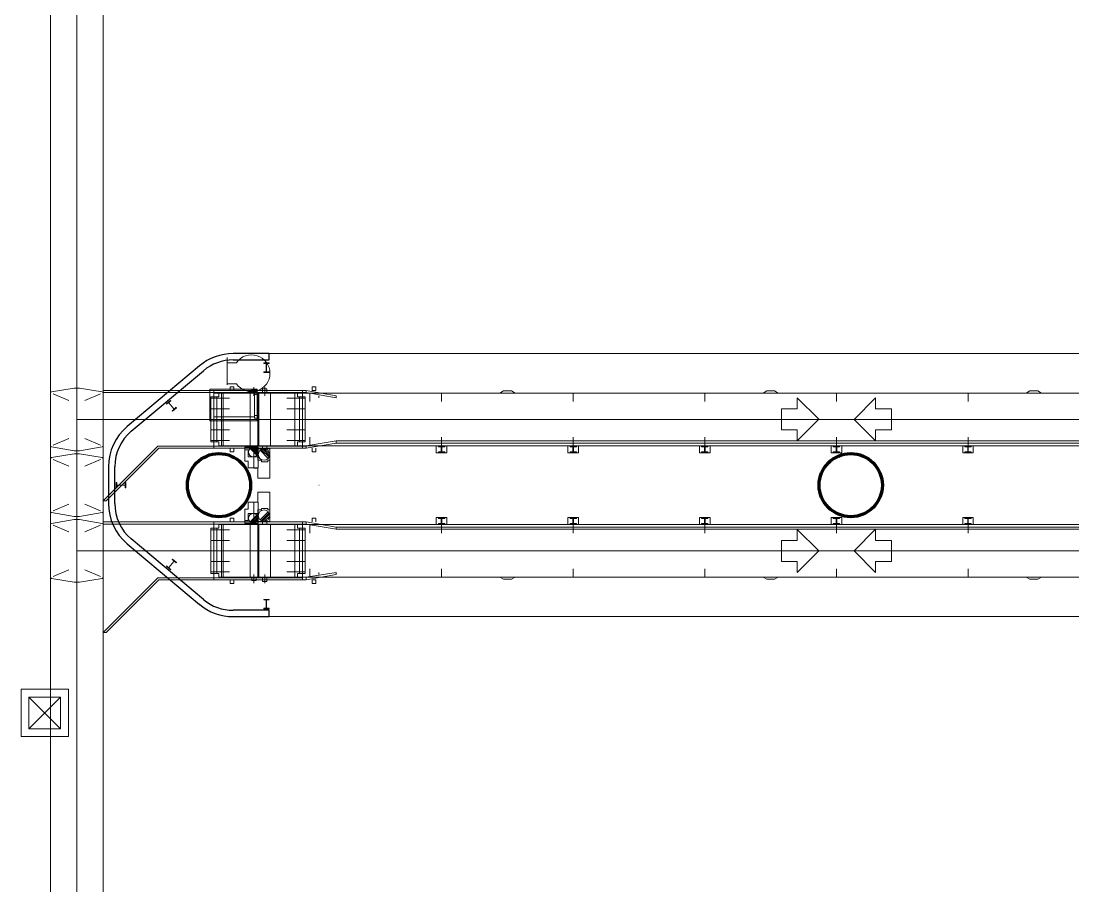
# Model space of a CAD drawing. Header units: metres. Extents: x 1807 to 3745, y 842 to 1968.
# Drawn here: x 3482.24 to 3502.22, y 1312.38 to 1328.82 of the extents above; entities that cross this region are included whole.
import ezdxf

# ---------------------------------------------------------------- set-up
doc = ezdxf.new("R2010")
doc.units = ezdxf.units.M
doc.header["$MEASUREMENT"] = 0
doc.layers.add('Level 1', color=7, linetype='Continuous', lineweight=0)

msp = doc.modelspace()

# ---------------------------------------------------------------- linework, layer by layer
at = {"layer": 'Level 1', "color": 7, "linetype": 'Continuous', "lineweight": 0}
for p, q in [((3482.8, 1267.909), (3482.8, 1392.8)), ((3483.8, 1267.909), (3483.8, 1392.8)), ((3511.63, 1322.5), (3486.27, 1322.5)), ((3485.627, 1322.266), (3484.257, 1321.116)), ((3482.8, 1321.749), (3482.8, 1320.751)), ((3483.25, 1321.845), (3482.821, 1321.774)), ((3482.85, 1321.738), (3483.15, 1321.611)), ((3483.35, 1321.845), (3483.25, 1321.845)), ((3483.35, 1321.845), (3483.779, 1321.774)), ((3483.75, 1321.738), (3483.45, 1321.611)), ((3485.18, 1321.8), (3483.8, 1321.8)), ((3485.18, 1321.76), (3483.8, 1321.76)), ((3483.8, 1321.749), (3483.8, 1320.751)), ((3483.8, 1321.749), (3483.8, 1320.751)), ((3485.9, 1321.8), (3485.18, 1321.8)), ((3485.9, 1321.76), (3485.18, 1321.76)), ((3485.9, 1321.8), (3487.654, 1321.8)), ((3485.9, 1321.8), (3485.9, 1320.7)), ((3485.9, 1321.76), (3487.654, 1321.76)), ((3485.9, 1321.75), (3485.9, 1321.3)), ((3485.9, 1321.75), (3486.675, 1321.75)), ((3485.997, 1321.75), (3486.047, 1321.75)), ((3485.997, 1321.68), (3485.997, 1321.75)), ((3511.853, 1321.75), (3486.047, 1321.75)), ((3486.07, 1321.75), (3487.462, 1321.75)), ((3486.215, 1321.8), (3486.215, 1321.87)), ((3486.215, 1321.87), (3486.285, 1321.87)), ((3486.285, 1321.8), (3486.285, 1321.87)), ((3486.589, 1321.76), (3486.739, 1321.76)), ((3486.624, 1321.81), (3486.704, 1321.81)), ((3486.624, 1321.81), (3486.624, 1321.76)), ((3486.725, 1321.775), (3486.675, 1321.775)), ((3486.675, 1321.775), (3486.675, 1321.725)), ((3486.675, 1321.725), (3486.675, 1321.325)), ((3486.675, 1321.725), (3486.725, 1321.725)), ((3486.704, 1321.81), (3486.704, 1321.76)), ((3486.725, 1321.725), (3486.725, 1321.775)), ((3486.768, 1321.76), (3486.968, 1321.76)), ((3486.828, 1321.83), (3486.828, 1321.76)), ((3486.828, 1321.83), (3486.908, 1321.83)), ((3486.908, 1321.83), (3486.908, 1321.76)), ((3487.489, 1321.75), (3487.439, 1321.75)), ((3487.489, 1321.68), (3487.489, 1321.75)), ((3487.654, 1321.76), (3487.654, 1321.8)), ((3488.228, 1321.7), (3487.654, 1321.8)), ((3487.654, 1321.76), (3488.228, 1321.66)), ((3487.728, 1321.75), (3487.728, 1321.59)), ((3487.768, 1321.8), (3487.768, 1321.87)), ((3487.768, 1321.87), (3487.838, 1321.87)), ((3487.768, 1321.8), (3487.838, 1321.8)), ((3487.838, 1321.8), (3487.838, 1321.87)), ((3490.228, 1321.75), (3490.228, 1321.59)), ((3491.334, 1321.75), (3491.403, 1321.79)), ((3491.553, 1321.79), (3491.403, 1321.79)), ((3491.553, 1321.79), (3491.623, 1321.75)), ((3492.728, 1321.75), (3492.728, 1321.59)), ((3495.228, 1321.75), (3495.228, 1321.59)), ((3496.334, 1321.75), (3496.403, 1321.79)), ((3496.553, 1321.79), (3496.403, 1321.79)), ((3496.553, 1321.79), (3496.623, 1321.75)), ((3497.728, 1321.75), (3497.728, 1321.59)), ((3500.228, 1321.75), (3500.228, 1321.59)), ((3501.403, 1321.79), (3501.334, 1321.75)), ((3501.403, 1321.79), (3501.553, 1321.79)), ((3501.623, 1321.75), (3501.553, 1321.79)), ((3485.847, 1321.68), (3485.847, 1320.82)), ((3485.847, 1321.68), (3485.997, 1321.68)), ((3485.847, 1321.65), (3486.197, 1321.65)), ((3487.639, 1321.65), (3487.289, 1321.65)), ((3487.639, 1321.68), (3487.489, 1321.68)), ((3487.639, 1320.82), (3487.639, 1321.68)), ((3487.898, 1321.7), (3487.898, 1321.66)), ((3488.228, 1321.66), (3488.228, 1321.7)), ((3496.984, 1321.662), (3497.394, 1321.252)), ((3496.984, 1321.452), (3496.984, 1321.662)), ((3485.847, 1321.45), (3486.197, 1321.45)), ((3486.675, 1321.275), (3486.675, 1321.325)), ((3486.675, 1321.325), (3486.725, 1321.325)), ((3486.725, 1321.325), (3486.725, 1321.275)), ((3487.639, 1321.45), (3487.289, 1321.45)), ((3496.684, 1321.052), (3496.684, 1321.452)), ((3496.684, 1321.452), (3496.984, 1321.452)), ((3483.299, 1321.249), (3483.301, 1321.251)), ((3483.299, 1321.251), (3483.301, 1321.249)), ((3483.299, 1321.251), (3483.301, 1321.249)), ((3483.301, 1321.251), (3483.299, 1321.249)), ((3485.179, 1321.249), (3485.181, 1321.251)), ((3485.179, 1321.251), (3485.181, 1321.249)), ((3485.847, 1321.25), (3486.197, 1321.25)), ((3485.9, 1321.3), (3486.675, 1321.3)), ((3486.725, 1321.275), (3486.675, 1321.275)), ((3487.639, 1321.25), (3487.289, 1321.25)), ((3496.984, 1320.842), (3497.394, 1321.252)), ((3485.847, 1321.05), (3486.197, 1321.05)), ((3487.639, 1321.05), (3487.289, 1321.05)), ((3496.684, 1321.052), (3496.984, 1321.052)), ((3496.984, 1320.842), (3496.984, 1321.052)), ((3483.25, 1320.655), (3482.821, 1320.727)), ((3482.85, 1320.762), (3483.15, 1320.889)), ((3483.35, 1320.655), (3483.779, 1320.727)), ((3483.75, 1320.762), (3483.45, 1320.889)), ((3484.84, 1320.74), (3483.8, 1319.7)), ((3485.18, 1320.74), (3484.84, 1320.74)), ((3485.9, 1320.74), (3485.18, 1320.74)), ((3485.847, 1320.85), (3486.197, 1320.85)), ((3485.847, 1320.82), (3485.997, 1320.82)), ((3485.9, 1320.74), (3487.654, 1320.74)), ((3485.997, 1320.82), (3485.997, 1320.75)), ((3485.997, 1320.75), (3486.047, 1320.75)), ((3486.047, 1320.75), (3487.462, 1320.75)), ((3486.589, 1320.74), (3486.739, 1320.74)), ((3486.624, 1320.74), (3486.624, 1320.72)), ((3486.704, 1320.74), (3486.704, 1320.72)), ((3486.768, 1320.74), (3486.968, 1320.74)), ((3486.828, 1320.74), (3486.828, 1320.69)), ((3486.908, 1320.74), (3486.908, 1320.69)), ((3487.639, 1320.85), (3487.289, 1320.85)), ((3487.489, 1320.75), (3487.439, 1320.75)), ((3487.639, 1320.82), (3487.489, 1320.82)), ((3487.489, 1320.82), (3487.489, 1320.75)), ((3511.853, 1320.75), (3487.489, 1320.75)), ((3488.228, 1320.84), (3487.654, 1320.75)), ((3487.654, 1320.7), (3488.228, 1320.8)), ((3487.654, 1320.7), (3487.654, 1320.75)), ((3487.728, 1320.91), (3487.728, 1320.75)), ((3507.818, 1320.84), (3488.228, 1320.84)), ((3488.228, 1320.8), (3488.228, 1320.84)), ((3507.228, 1320.8), (3488.228, 1320.8)), ((3490.128, 1320.616), (3490.128, 1320.75)), ((3490.128, 1320.75), (3490.328, 1320.75)), ((3490.168, 1320.74), (3490.288, 1320.74)), ((3490.168, 1320.74), (3490.168, 1320.73)), ((3490.168, 1320.73), (3490.223, 1320.73)), ((3490.188, 1320.75), (3490.188, 1320.74)), ((3490.223, 1320.73), (3490.223, 1320.636)), ((3490.228, 1320.91), (3490.228, 1320.75)), ((3490.233, 1320.73), (3490.288, 1320.73)), ((3490.233, 1320.73), (3490.233, 1320.636)), ((3490.268, 1320.75), (3490.268, 1320.74)), ((3490.288, 1320.74), (3490.288, 1320.73)), ((3490.328, 1320.616), (3490.328, 1320.75)), ((3492.628, 1320.616), (3492.628, 1320.75)), ((3492.628, 1320.75), (3492.828, 1320.75)), ((3492.668, 1320.74), (3492.788, 1320.74)), ((3492.668, 1320.74), (3492.668, 1320.73)), ((3492.668, 1320.73), (3492.723, 1320.73)), ((3492.688, 1320.75), (3492.688, 1320.74)), ((3492.723, 1320.73), (3492.723, 1320.636)), ((3492.728, 1320.91), (3492.728, 1320.75)), ((3492.733, 1320.73), (3492.788, 1320.73)), ((3492.733, 1320.73), (3492.733, 1320.636)), ((3492.768, 1320.75), (3492.768, 1320.74)), ((3492.788, 1320.74), (3492.788, 1320.73)), ((3492.828, 1320.616), (3492.828, 1320.75)), ((3495.128, 1320.616), (3495.128, 1320.75)), ((3495.128, 1320.75), (3495.328, 1320.75)), ((3495.168, 1320.74), (3495.288, 1320.74)), ((3495.168, 1320.74), (3495.168, 1320.73)), ((3495.168, 1320.73), (3495.223, 1320.73)), ((3495.188, 1320.75), (3495.188, 1320.74)), ((3495.223, 1320.73), (3495.223, 1320.636)), ((3495.228, 1320.91), (3495.228, 1320.75)), ((3495.233, 1320.73), (3495.288, 1320.73)), ((3495.233, 1320.73), (3495.233, 1320.636)), ((3495.268, 1320.75), (3495.268, 1320.74)), ((3495.288, 1320.74), (3495.288, 1320.73)), ((3495.328, 1320.616), (3495.328, 1320.75)), ((3497.628, 1320.616), (3497.628, 1320.75)), ((3497.628, 1320.75), (3497.828, 1320.75)), ((3497.668, 1320.74), (3497.788, 1320.74)), ((3497.668, 1320.74), (3497.668, 1320.73)), ((3497.668, 1320.73), (3497.723, 1320.73)), ((3497.688, 1320.75), (3497.688, 1320.74)), ((3497.723, 1320.73), (3497.723, 1320.636)), ((3497.728, 1320.91), (3497.728, 1320.75)), ((3497.733, 1320.73), (3497.788, 1320.73)), ((3497.733, 1320.73), (3497.733, 1320.636)), ((3497.768, 1320.75), (3497.768, 1320.74)), ((3497.788, 1320.74), (3497.788, 1320.73)), ((3497.828, 1320.616), (3497.828, 1320.75)), ((3500.128, 1320.616), (3500.128, 1320.75)), ((3500.128, 1320.75), (3500.328, 1320.75)), ((3500.168, 1320.74), (3500.288, 1320.74)), ((3500.168, 1320.74), (3500.168, 1320.73)), ((3500.168, 1320.73), (3500.223, 1320.73)), ((3500.188, 1320.75), (3500.188, 1320.74)), ((3500.223, 1320.73), (3500.223, 1320.636)), ((3500.228, 1320.91), (3500.228, 1320.75)), ((3500.233, 1320.73), (3500.288, 1320.73)), ((3500.233, 1320.73), (3500.233, 1320.636)), ((3500.268, 1320.75), (3500.268, 1320.74)), ((3500.288, 1320.74), (3500.288, 1320.73)), ((3500.328, 1320.616), (3500.328, 1320.75)), ((3483.25, 1320.595), (3482.821, 1320.523)), ((3483.35, 1320.655), (3483.25, 1320.655)), ((3483.35, 1320.595), (3483.25, 1320.595)), ((3483.299, 1320.626), (3483.301, 1320.624)), ((3483.301, 1320.626), (3483.299, 1320.624)), ((3483.35, 1320.595), (3483.779, 1320.523)), ((3484.857, 1320.7), (3483.857, 1319.7)), ((3485.18, 1320.7), (3484.857, 1320.7)), ((3485.9, 1320.7), (3485.18, 1320.7)), ((3485.9, 1320.7), (3487.654, 1320.7)), ((3486.215, 1320.7), (3486.215, 1320.63)), ((3486.215, 1320.63), (3486.285, 1320.63)), ((3486.285, 1320.7), (3486.285, 1320.63)), ((3486.744, 1320.72), (3486.494, 1320.72)), ((3486.494, 1320.72), (3486.494, 1320.67)), ((3486.554, 1320.67), (3486.494, 1320.67)), ((3486.554, 1320.67), (3486.554, 1320.538)), ((3486.744, 1320.538), (3486.554, 1320.538)), ((3486.721, 1320.568), (3486.592, 1320.697)), ((3486.733, 1320.586), (3486.609, 1320.709)), ((3486.741, 1320.607), (3486.63, 1320.717)), ((3486.744, 1320.634), (3486.657, 1320.72)), ((3486.964, 1320.69), (3486.664, 1320.69)), ((3486.664, 1320.69), (3486.664, 1320.63)), ((3486.736, 1320.63), (3486.664, 1320.63)), ((3486.736, 1320.63), (3486.736, 1320.472)), ((3486.744, 1320.72), (3486.744, 1320.538)), ((3486.936, 1320.508), (3486.782, 1320.663)), ((3486.951, 1320.529), (3486.803, 1320.677)), ((3486.961, 1320.554), (3486.828, 1320.687)), ((3486.964, 1320.587), (3486.861, 1320.69)), ((3486.964, 1320.69), (3486.964, 1320.472)), ((3487.768, 1320.7), (3487.768, 1320.63)), ((3487.768, 1320.63), (3487.838, 1320.63)), ((3487.838, 1320.7), (3487.838, 1320.63)), ((3490.128, 1320.616), (3490.328, 1320.616)), ((3490.168, 1320.636), (3490.168, 1320.626)), ((3490.168, 1320.636), (3490.223, 1320.636)), ((3490.168, 1320.626), (3490.288, 1320.626)), ((3490.233, 1320.636), (3490.288, 1320.636)), ((3490.288, 1320.636), (3490.288, 1320.626)), ((3492.628, 1320.616), (3492.828, 1320.616)), ((3492.668, 1320.636), (3492.668, 1320.626)), ((3492.668, 1320.636), (3492.723, 1320.636)), ((3492.668, 1320.626), (3492.788, 1320.626)), ((3492.733, 1320.636), (3492.788, 1320.636)), ((3492.788, 1320.636), (3492.788, 1320.626)), ((3495.128, 1320.616), (3495.328, 1320.616)), ((3495.168, 1320.636), (3495.168, 1320.626)), ((3495.168, 1320.636), (3495.223, 1320.636)), ((3495.168, 1320.626), (3495.288, 1320.626)), ((3495.233, 1320.636), (3495.288, 1320.636)), ((3495.288, 1320.636), (3495.288, 1320.626)), ((3497.628, 1320.616), (3497.828, 1320.616)), ((3497.668, 1320.636), (3497.668, 1320.626)), ((3497.668, 1320.636), (3497.723, 1320.636)), ((3497.668, 1320.626), (3497.788, 1320.626)), ((3497.733, 1320.636), (3497.788, 1320.636)), ((3497.788, 1320.636), (3497.788, 1320.626)), ((3500.128, 1320.616), (3500.328, 1320.616)), ((3500.168, 1320.636), (3500.168, 1320.626)), ((3500.168, 1320.636), (3500.223, 1320.636)), ((3500.168, 1320.626), (3500.288, 1320.626)), ((3500.233, 1320.636), (3500.288, 1320.636)), ((3500.288, 1320.636), (3500.288, 1320.626)), ((3482.8, 1320.499), (3482.8, 1319.501)), ((3482.85, 1320.488), (3483.15, 1320.361)), ((3483.75, 1320.488), (3483.45, 1320.361)), ((3483.8, 1320.499), (3483.8, 1319.501)), ((3483.8, 1320.499), (3483.8, 1319.501)), ((3483.9, 1320.35), (3483.9, 1319.65)), ((3486.808, 1320.472), (3486.736, 1320.472)), ((3486.808, 1320.472), (3486.808, 1320.442)), ((3486.928, 1320.442), (3486.808, 1320.442)), ((3486.964, 1320.472), (3486.928, 1320.472)), ((3486.928, 1320.472), (3486.928, 1320.442)), ((3483.299, 1320.001), (3483.301, 1319.999)), ((3483.301, 1320.001), (3483.299, 1319.999)), ((3487.899, 1319.999), (3487.901, 1320.001)), ((3487.899, 1320.001), (3487.901, 1319.999)), ((3482.85, 1319.512), (3483.15, 1319.639)), ((3483.75, 1319.512), (3483.45, 1319.639)), ((3483.857, 1319.7), (3483.8, 1319.7)), ((3486.736, 1319.37), (3486.736, 1319.528)), ((3486.808, 1319.528), (3486.736, 1319.528)), ((3486.928, 1319.558), (3486.808, 1319.558)), ((3486.808, 1319.528), (3486.808, 1319.558)), ((3486.928, 1319.528), (3486.928, 1319.558)), ((3486.964, 1319.528), (3486.928, 1319.528)), ((3486.964, 1319.31), (3486.964, 1319.528)), ((3483.25, 1319.405), (3482.821, 1319.477)), ((3483.25, 1319.345), (3482.821, 1319.273)), ((3483.35, 1319.405), (3483.25, 1319.405)), ((3483.35, 1319.345), (3483.25, 1319.345)), ((3483.299, 1319.376), (3483.301, 1319.374)), ((3483.301, 1319.376), (3483.299, 1319.374)), ((3483.35, 1319.405), (3483.779, 1319.477)), ((3483.35, 1319.345), (3483.779, 1319.273)), ((3486.215, 1319.3), (3486.215, 1319.37)), ((3486.215, 1319.37), (3486.285, 1319.37)), ((3486.285, 1319.3), (3486.285, 1319.37)), ((3486.554, 1319.33), (3486.494, 1319.33)), ((3486.494, 1319.28), (3486.494, 1319.33)), ((3486.744, 1319.462), (3486.554, 1319.462)), ((3486.554, 1319.33), (3486.554, 1319.462)), ((3486.721, 1319.432), (3486.592, 1319.303)), ((3486.733, 1319.415), (3486.609, 1319.291)), ((3486.741, 1319.393), (3486.63, 1319.283)), ((3486.744, 1319.367), (3486.657, 1319.28)), ((3486.736, 1319.37), (3486.664, 1319.37)), ((3486.664, 1319.31), (3486.664, 1319.37)), ((3486.744, 1319.28), (3486.744, 1319.462)), ((3486.936, 1319.492), (3486.782, 1319.338)), ((3486.951, 1319.471), (3486.803, 1319.323)), ((3486.961, 1319.446), (3486.828, 1319.313)), ((3486.964, 1319.413), (3486.861, 1319.31)), ((3487.768, 1319.3), (3487.768, 1319.37)), ((3487.768, 1319.37), (3487.838, 1319.37)), ((3487.838, 1319.3), (3487.838, 1319.37)), ((3490.128, 1319.384), (3490.128, 1319.25)), ((3490.128, 1319.384), (3490.328, 1319.384)), ((3490.168, 1319.374), (3490.288, 1319.374)), ((3490.168, 1319.364), (3490.168, 1319.374)), ((3490.168, 1319.364), (3490.223, 1319.364)), ((3490.223, 1319.27), (3490.223, 1319.364)), ((3490.233, 1319.364), (3490.288, 1319.364)), ((3490.233, 1319.27), (3490.233, 1319.364)), ((3490.288, 1319.364), (3490.288, 1319.374)), ((3490.328, 1319.384), (3490.328, 1319.25)), ((3492.628, 1319.384), (3492.628, 1319.25)), ((3492.628, 1319.384), (3492.828, 1319.384)), ((3492.668, 1319.374), (3492.788, 1319.374)), ((3492.668, 1319.364), (3492.668, 1319.374)), ((3492.668, 1319.364), (3492.723, 1319.364)), ((3492.723, 1319.27), (3492.723, 1319.364)), ((3492.733, 1319.364), (3492.788, 1319.364)), ((3492.733, 1319.27), (3492.733, 1319.364)), ((3492.788, 1319.364), (3492.788, 1319.374)), ((3492.828, 1319.384), (3492.828, 1319.25)), ((3495.128, 1319.384), (3495.128, 1319.25)), ((3495.128, 1319.384), (3495.328, 1319.384)), ((3495.168, 1319.374), (3495.288, 1319.374)), ((3495.168, 1319.364), (3495.168, 1319.374)), ((3495.168, 1319.364), (3495.223, 1319.364)), ((3495.223, 1319.27), (3495.223, 1319.364)), ((3495.233, 1319.364), (3495.288, 1319.364)), ((3495.233, 1319.27), (3495.233, 1319.364)), ((3495.288, 1319.364), (3495.288, 1319.374)), ((3495.328, 1319.384), (3495.328, 1319.25)), ((3497.628, 1319.384), (3497.628, 1319.25)), ((3497.628, 1319.384), (3497.828, 1319.384)), ((3497.668, 1319.374), (3497.788, 1319.374)), ((3497.668, 1319.364), (3497.668, 1319.374)), ((3497.668, 1319.364), (3497.723, 1319.364)), ((3497.723, 1319.27), (3497.723, 1319.364)), ((3497.733, 1319.364), (3497.788, 1319.364)), ((3497.733, 1319.27), (3497.733, 1319.364)), ((3497.788, 1319.364), (3497.788, 1319.374)), ((3497.828, 1319.384), (3497.828, 1319.25)), ((3500.128, 1319.384), (3500.128, 1319.25)), ((3500.128, 1319.384), (3500.328, 1319.384)), ((3500.168, 1319.374), (3500.288, 1319.374)), ((3500.168, 1319.364), (3500.168, 1319.374)), ((3500.168, 1319.364), (3500.223, 1319.364)), ((3500.223, 1319.27), (3500.223, 1319.364)), ((3500.233, 1319.364), (3500.288, 1319.364)), ((3500.233, 1319.27), (3500.233, 1319.364)), ((3500.288, 1319.364), (3500.288, 1319.374)), ((3500.328, 1319.384), (3500.328, 1319.25)), ((3482.8, 1319.249), (3482.8, 1318.251)), ((3482.85, 1319.238), (3483.15, 1319.111)), ((3483.75, 1319.238), (3483.45, 1319.111)), ((3485.18, 1319.3), (3483.8, 1319.3)), ((3485.18, 1319.26), (3483.8, 1319.26)), ((3483.8, 1319.249), (3483.8, 1318.251)), ((3483.8, 1319.249), (3483.8, 1318.251)), ((3485.9, 1319.3), (3485.18, 1319.3)), ((3485.9, 1319.26), (3485.18, 1319.26)), ((3485.847, 1318.32), (3485.847, 1319.18)), ((3485.847, 1319.18), (3485.997, 1319.18)), ((3485.847, 1319.15), (3486.197, 1319.15)), ((3485.9, 1319.3), (3487.654, 1319.3)), ((3485.9, 1319.3), (3485.9, 1318.2)), ((3485.9, 1319.26), (3487.654, 1319.26)), ((3485.997, 1319.25), (3486.047, 1319.25)), ((3485.997, 1319.18), (3485.997, 1319.25)), ((3511.853, 1319.25), (3486.047, 1319.25)), ((3486.744, 1319.28), (3486.494, 1319.28)), ((3486.589, 1319.26), (3486.739, 1319.26)), ((3486.624, 1319.26), (3486.624, 1319.28)), ((3486.964, 1319.31), (3486.664, 1319.31)), ((3486.704, 1319.26), (3486.704, 1319.28)), ((3486.768, 1319.26), (3486.968, 1319.26)), ((3486.828, 1319.26), (3486.828, 1319.31)), ((3486.908, 1319.26), (3486.908, 1319.31)), ((3487.639, 1319.15), (3487.289, 1319.15)), ((3487.489, 1319.25), (3487.439, 1319.25)), ((3487.489, 1319.18), (3487.489, 1319.25)), ((3487.639, 1319.18), (3487.489, 1319.18)), ((3487.639, 1319.18), (3487.639, 1318.32)), ((3487.654, 1319.26), (3487.654, 1319.3)), ((3488.228, 1319.2), (3487.654, 1319.3)), ((3487.654, 1319.26), (3488.228, 1319.16)), ((3487.728, 1319.09), (3487.728, 1319.25)), ((3507.228, 1319.2), (3488.228, 1319.2)), ((3488.228, 1319.16), (3488.228, 1319.2)), ((3507.818, 1319.16), (3488.228, 1319.16)), ((3490.128, 1319.25), (3490.328, 1319.25)), ((3490.168, 1319.27), (3490.223, 1319.27)), ((3490.168, 1319.26), (3490.168, 1319.27)), ((3490.168, 1319.26), (3490.288, 1319.26)), ((3490.188, 1319.25), (3490.188, 1319.26)), ((3490.228, 1319.09), (3490.228, 1319.25)), ((3490.233, 1319.27), (3490.288, 1319.27)), ((3490.268, 1319.25), (3490.268, 1319.26)), ((3490.288, 1319.26), (3490.288, 1319.27)), ((3492.628, 1319.25), (3492.828, 1319.25)), ((3492.668, 1319.27), (3492.723, 1319.27)), ((3492.668, 1319.26), (3492.668, 1319.27)), ((3492.668, 1319.26), (3492.788, 1319.26)), ((3492.688, 1319.25), (3492.688, 1319.26)), ((3492.728, 1319.09), (3492.728, 1319.25)), ((3492.733, 1319.27), (3492.788, 1319.27)), ((3492.768, 1319.25), (3492.768, 1319.26)), ((3492.788, 1319.26), (3492.788, 1319.27)), ((3495.128, 1319.25), (3495.328, 1319.25)), ((3495.168, 1319.27), (3495.223, 1319.27)), ((3495.168, 1319.26), (3495.168, 1319.27)), ((3495.168, 1319.26), (3495.288, 1319.26)), ((3495.188, 1319.25), (3495.188, 1319.26)), ((3495.228, 1319.09), (3495.228, 1319.25)), ((3495.233, 1319.27), (3495.288, 1319.27)), ((3495.268, 1319.25), (3495.268, 1319.26)), ((3495.288, 1319.26), (3495.288, 1319.27)), ((3496.984, 1319.158), (3497.394, 1318.748)), ((3496.984, 1319.158), (3496.984, 1318.948)), ((3497.628, 1319.25), (3497.828, 1319.25)), ((3497.668, 1319.27), (3497.723, 1319.27)), ((3497.668, 1319.26), (3497.668, 1319.27)), ((3497.668, 1319.26), (3497.788, 1319.26)), ((3497.688, 1319.25), (3497.688, 1319.26)), ((3497.728, 1319.09), (3497.728, 1319.25)), ((3497.733, 1319.27), (3497.788, 1319.27)), ((3497.768, 1319.25), (3497.768, 1319.26)), ((3497.788, 1319.26), (3497.788, 1319.27)), ((3500.128, 1319.25), (3500.328, 1319.25)), ((3500.168, 1319.27), (3500.223, 1319.27)), ((3500.168, 1319.26), (3500.168, 1319.27)), ((3500.168, 1319.26), (3500.288, 1319.26)), ((3500.188, 1319.25), (3500.188, 1319.26)), ((3500.228, 1319.09), (3500.228, 1319.25)), ((3500.233, 1319.27), (3500.288, 1319.27)), ((3500.268, 1319.25), (3500.268, 1319.26)), ((3500.288, 1319.26), (3500.288, 1319.27)), ((3485.847, 1318.95), (3486.197, 1318.95)), ((3487.639, 1318.95), (3487.289, 1318.95)), ((3496.684, 1318.948), (3496.684, 1318.548)), ((3496.684, 1318.948), (3496.984, 1318.948)), ((3483.299, 1318.749), (3483.301, 1318.751)), ((3483.299, 1318.751), (3483.301, 1318.749)), ((3483.299, 1318.751), (3483.301, 1318.749)), ((3483.301, 1318.751), (3483.299, 1318.749)), ((3484.257, 1318.884), (3485.627, 1317.734)), ((3485.179, 1318.749), (3485.181, 1318.751)), ((3485.179, 1318.751), (3485.181, 1318.749)), ((3485.847, 1318.75), (3486.197, 1318.75)), ((3487.639, 1318.75), (3487.289, 1318.75)), ((3496.984, 1318.338), (3497.394, 1318.748)), ((3485.847, 1318.55), (3486.197, 1318.55)), ((3487.639, 1318.55), (3487.289, 1318.55)), ((3496.684, 1318.548), (3496.984, 1318.548)), ((3496.984, 1318.548), (3496.984, 1318.338)), ((3482.85, 1318.262), (3483.15, 1318.389)), ((3483.75, 1318.262), (3483.45, 1318.389)), ((3485.847, 1318.35), (3486.197, 1318.35)), ((3487.639, 1318.35), (3487.289, 1318.35)), ((3488.228, 1318.34), (3487.654, 1318.25)), ((3487.728, 1318.25), (3487.728, 1318.41)), ((3487.898, 1318.3), (3487.898, 1318.34)), ((3488.228, 1318.3), (3488.228, 1318.34)), ((3490.228, 1318.25), (3490.228, 1318.41)), ((3492.728, 1318.25), (3492.728, 1318.41)), ((3495.228, 1318.25), (3495.228, 1318.41)), ((3497.728, 1318.25), (3497.728, 1318.41)), ((3500.228, 1318.25), (3500.228, 1318.41)), ((3483.25, 1318.155), (3482.821, 1318.227)), ((3483.35, 1318.155), (3483.25, 1318.155)), ((3483.299, 1318.126), (3483.301, 1318.124)), ((3483.301, 1318.126), (3483.299, 1318.124)), ((3483.35, 1318.155), (3483.779, 1318.227)), ((3484.84, 1318.24), (3483.8, 1317.2)), ((3484.857, 1318.2), (3483.857, 1317.2)), ((3485.18, 1318.24), (3484.84, 1318.24)), ((3485.18, 1318.2), (3484.857, 1318.2)), ((3485.9, 1318.24), (3485.18, 1318.24)), ((3485.9, 1318.2), (3485.18, 1318.2)), ((3485.847, 1318.32), (3485.997, 1318.32)), ((3485.9, 1318.24), (3487.59, 1318.24)), ((3485.9, 1318.2), (3487.654, 1318.2)), ((3485.997, 1318.32), (3485.997, 1318.25)), ((3485.997, 1318.25), (3486.047, 1318.25)), ((3511.853, 1318.25), (3486.047, 1318.25)), ((3486.215, 1318.2), (3486.215, 1318.13)), ((3486.215, 1318.13), (3486.285, 1318.13)), ((3486.285, 1318.2), (3486.285, 1318.13)), ((3486.589, 1318.24), (3486.739, 1318.24)), ((3486.624, 1318.19), (3486.624, 1318.24)), ((3486.624, 1318.19), (3486.704, 1318.19)), ((3486.704, 1318.19), (3486.704, 1318.24)), ((3486.768, 1318.24), (3486.968, 1318.24)), ((3486.828, 1318.17), (3486.828, 1318.24)), ((3486.828, 1318.17), (3486.908, 1318.17)), ((3486.908, 1318.17), (3486.908, 1318.24)), ((3487.489, 1318.25), (3487.439, 1318.25)), ((3487.639, 1318.32), (3487.489, 1318.32)), ((3487.489, 1318.32), (3487.489, 1318.25)), ((3487.654, 1318.2), (3488.228, 1318.3)), ((3487.654, 1318.2), (3487.654, 1318.25)), ((3487.768, 1318.2), (3487.838, 1318.2)), ((3487.768, 1318.2), (3487.768, 1318.13)), ((3487.768, 1318.13), (3487.838, 1318.13)), ((3487.838, 1318.2), (3487.838, 1318.13)), ((3491.334, 1318.25), (3491.403, 1318.21)), ((3491.553, 1318.21), (3491.403, 1318.21)), ((3491.553, 1318.21), (3491.623, 1318.25)), ((3496.334, 1318.25), (3496.403, 1318.21)), ((3496.553, 1318.21), (3496.403, 1318.21)), ((3496.553, 1318.21), (3496.623, 1318.25)), ((3501.403, 1318.21), (3501.334, 1318.25)), ((3501.403, 1318.21), (3501.553, 1318.21)), ((3501.623, 1318.25), (3501.553, 1318.21)), ((3486.27, 1317.5), (3511.63, 1317.5)), ((3483.857, 1317.2), (3483.8, 1317.2)), ((3482.24, 1316.12), (3483.14, 1316.12)), ((3482.24, 1315.22), (3482.24, 1316.12)), ((3482.39, 1315.97), (3482.99, 1315.37)), ((3482.99, 1315.97), (3482.39, 1315.37)), ((3483.14, 1316.12), (3483.14, 1315.22)), ((3483.14, 1315.22), (3482.24, 1315.22))]:
    msp.add_line(p, q, dxfattribs=at)
at = {"layer": 'Level 1', "color": 7, "linetype": 'Continuous', "lineweight": 0, "ltscale": 4}
for p, q in [((3483.3, 1267.909), (3483.3, 1392.8)), ((3485.902, 1321.8), (3485.902, 1320.715)), ((3486.047, 1321.75), (3486.047, 1320.75)), ((3486.078, 1321.75), (3486.078, 1320.75)), ((3486.589, 1321.75), (3486.589, 1320.75)), ((3486.664, 1321.7), (3486.664, 1321.864)), ((3486.739, 1321.75), (3486.739, 1320.75)), ((3486.755, 1321.75), (3486.755, 1320.75)), ((3486.868, 1321.7), (3486.868, 1321.864)), ((3486.981, 1321.75), (3486.981, 1320.75)), ((3487.439, 1320.75), (3487.439, 1321.75)), ((3487.584, 1320.7), (3487.584, 1321.785)), ((3485.957, 1321.68), (3485.957, 1320.82)), ((3487.529, 1320.82), (3487.529, 1321.68)), ((3498.473, 1321.66), (3498.063, 1321.25)), ((3498.473, 1321.45), (3498.473, 1321.66)), ((3498.773, 1321.45), (3498.473, 1321.45)), ((3498.773, 1321.05), (3498.773, 1321.45)), ((3483.3, 1321.25), (3485.18, 1321.25)), ((3485.18, 1321.25), (3512.72, 1321.25)), ((3498.473, 1320.84), (3498.063, 1321.25)), ((3498.473, 1320.84), (3498.473, 1321.05)), ((3498.773, 1321.05), (3498.473, 1321.05)), ((3486.494, 1320.67), (3486.494, 1320.458)), ((3486.664, 1320.63), (3486.664, 1320.322)), ((3486.744, 1320.326), (3486.744, 1320.538)), ((3486.554, 1320.458), (3486.494, 1320.458)), ((3486.554, 1320.458), (3486.554, 1320.326)), ((3486.554, 1320.326), (3486.744, 1320.326)), ((3486.964, 1320.134), (3486.964, 1320.472)), ((3486.736, 1320.322), (3486.664, 1320.322)), ((3486.736, 1320.322), (3486.736, 1320.134)), ((3486.736, 1320.134), (3486.964, 1320.134)), ((3486.736, 1319.866), (3486.964, 1319.866)), ((3486.736, 1319.678), (3486.736, 1319.866)), ((3486.964, 1319.866), (3486.964, 1319.528)), ((3486.494, 1319.33), (3486.494, 1319.542)), ((3486.554, 1319.542), (3486.494, 1319.542)), ((3486.554, 1319.674), (3486.744, 1319.674)), ((3486.554, 1319.542), (3486.554, 1319.674)), ((3486.664, 1319.37), (3486.664, 1319.678)), ((3486.736, 1319.678), (3486.664, 1319.678)), ((3486.744, 1319.674), (3486.744, 1319.462)), ((3485.902, 1318.2), (3485.902, 1319.285)), ((3485.957, 1318.32), (3485.957, 1319.18)), ((3486.047, 1318.25), (3486.047, 1319.25)), ((3486.078, 1318.25), (3486.078, 1319.25)), ((3486.589, 1318.25), (3486.589, 1319.25)), ((3486.739, 1318.25), (3486.739, 1319.25)), ((3486.755, 1318.25), (3486.755, 1319.25)), ((3486.981, 1318.25), (3486.981, 1319.25)), ((3487.439, 1319.25), (3487.439, 1318.25)), ((3487.529, 1319.18), (3487.529, 1318.32)), ((3487.584, 1319.3), (3487.584, 1318.215)), ((3498.473, 1319.16), (3498.063, 1318.75)), ((3498.473, 1319.16), (3498.473, 1318.95)), ((3498.773, 1318.95), (3498.473, 1318.95)), ((3498.773, 1318.95), (3498.773, 1318.55)), ((3483.3, 1318.75), (3485.18, 1318.75)), ((3485.18, 1318.75), (3512.72, 1318.75)), ((3498.473, 1318.34), (3498.063, 1318.75)), ((3498.473, 1318.55), (3498.473, 1318.34)), ((3498.773, 1318.55), (3498.473, 1318.55)), ((3486.664, 1318.3), (3486.664, 1318.136)), ((3486.868, 1318.3), (3486.868, 1318.136))]:
    msp.add_line(p, q, dxfattribs=at)
at = {"layer": 'Level 1', "color": 7, "linetype": 'Continuous', "lineweight": 13}
for p, q in [((3486.158, 1322.327), (3486.158, 1322.427)), ((3486.158, 1322.427), (3486.158, 1321.904)), ((3486.331, 1322.327), (3486.158, 1322.327)), ((3486.849, 1322.322), (3486.95, 1322.322)), ((3486.849, 1322.314), (3486.849, 1322.322)), ((3486.95, 1322.322), (3486.95, 1322.314)), ((3486.889, 1322.314), (3486.849, 1322.314)), ((3486.849, 1322.144), (3486.849, 1322.152)), ((3486.849, 1322.152), (3486.889, 1322.152)), ((3486.95, 1322.144), (3486.849, 1322.144)), ((3486.897, 1322.16), (3486.897, 1322.307)), ((3486.902, 1322.307), (3486.902, 1322.16)), ((3486.95, 1322.314), (3486.909, 1322.314)), ((3486.909, 1322.152), (3486.95, 1322.152)), ((3486.95, 1322.152), (3486.95, 1322.144)), ((3486.158, 1321.927), (3486.331, 1321.927)), ((3485.825, 1321.825), (3486.725, 1321.825)), ((3485.825, 1321.225), (3485.825, 1321.825)), ((3486.725, 1321.825), (3486.725, 1321.225)), ((3485.077, 1321.609), (3485, 1321.543)), ((3485, 1321.543), (3485.005, 1321.537)), ((3485.005, 1321.537), (3485.036, 1321.564)), ((3485.047, 1321.563), (3485.141, 1321.45)), ((3485.145, 1321.453), (3485.05, 1321.566)), ((3485.051, 1321.576), (3485.083, 1321.603)), ((3485.083, 1321.603), (3485.077, 1321.609)), ((3485.14, 1321.439), (3485.109, 1321.413)), ((3485.109, 1321.413), (3485.114, 1321.407)), ((3485.114, 1321.407), (3485.192, 1321.472)), ((3485.187, 1321.479), (3485.155, 1321.452)), ((3485.192, 1321.472), (3485.187, 1321.479)), ((3486.725, 1321.225), (3485.825, 1321.225)), ((3484.05, 1319.949), (3484.05, 1320.051)), ((3484.05, 1320.051), (3484.058, 1320.051)), ((3484.058, 1319.949), (3484.05, 1319.949)), ((3484.058, 1320.051), (3484.058, 1320.01)), ((3484.058, 1319.99), (3484.058, 1319.949)), ((3484.066, 1320.002), (3484.212, 1320.002)), ((3484.212, 1319.998), (3484.066, 1319.998)), ((3484.22, 1320.01), (3484.22, 1320.051)), ((3484.22, 1320.051), (3484.228, 1320.051)), ((3484.22, 1319.949), (3484.22, 1319.99)), ((3484.228, 1319.949), (3484.22, 1319.949)), ((3484.228, 1320.051), (3484.228, 1319.949)), ((3485.047, 1318.437), (3485.141, 1318.55)), ((3485.145, 1318.547), (3485.05, 1318.434)), ((3485.109, 1318.587), (3485.114, 1318.593)), ((3485.14, 1318.561), (3485.109, 1318.587)), ((3485.114, 1318.593), (3485.192, 1318.528)), ((3485.187, 1318.521), (3485.155, 1318.548)), ((3485.192, 1318.528), (3485.187, 1318.521)), ((3485, 1318.457), (3485.005, 1318.463)), ((3485.077, 1318.391), (3485, 1318.457)), ((3485.005, 1318.463), (3485.036, 1318.436)), ((3485.051, 1318.424), (3485.083, 1318.397)), ((3485.083, 1318.397), (3485.077, 1318.391)), ((3486.849, 1317.82), (3486.849, 1317.828)), ((3486.849, 1317.828), (3486.95, 1317.828)), ((3486.89, 1317.82), (3486.849, 1317.82)), ((3486.897, 1317.666), (3486.897, 1317.812)), ((3486.902, 1317.812), (3486.902, 1317.666)), ((3486.95, 1317.82), (3486.909, 1317.82)), ((3486.95, 1317.828), (3486.95, 1317.82)), ((3486.849, 1317.65), (3486.849, 1317.658)), ((3486.849, 1317.658), (3486.89, 1317.658)), ((3486.95, 1317.65), (3486.849, 1317.65)), ((3486.909, 1317.658), (3486.95, 1317.658)), ((3486.95, 1317.658), (3486.95, 1317.65)), ((3482.39, 1315.97), (3482.99, 1315.97)), ((3482.39, 1315.37), (3482.39, 1315.97)), ((3482.99, 1315.97), (3482.99, 1315.37)), ((3482.99, 1315.37), (3482.39, 1315.37))]:
    msp.add_line(p, q, dxfattribs=at)
at = {"layer": 'Level 1', "color": 7, "linetype": 'Continuous', "lineweight": 30}
for p, q in [((3486.95, 1322.5), (3486.27, 1322.5)), ((3486.27, 1322.38), (3486.95, 1322.38)), ((3486.95, 1322.38), (3486.95, 1322.5)), ((3485.627, 1322.266), (3484.257, 1321.116)), ((3484.334, 1321.024), (3485.704, 1322.174)), ((3483.9, 1320.35), (3483.9, 1319.65)), ((3484.02, 1319.65), (3484.02, 1320.35)), ((3485.704, 1317.826), (3484.334, 1318.976)), ((3484.257, 1318.884), (3485.627, 1317.734)), ((3486.95, 1317.62), (3486.27, 1317.62)), ((3486.95, 1317.5), (3486.95, 1317.62)), ((3486.27, 1317.5), (3486.95, 1317.5))]:
    msp.add_line(p, q, dxfattribs=at)
at = {"layer": 'Level 1', "color": 7, "linetype": 'Continuous', "lineweight": 70}
for centre in [(3486, 1320), (3498, 1320)]:
    msp.add_circle(centre, 0.6, dxfattribs=at)
at = {"layer": 'Level 1', "color": 7, "linetype": 'Continuous', "lineweight": 0}
for centre, radius in [((3486.653, 1320.629), 0.091), ((3486.855, 1320.581), 0.109), ((3486.855, 1319.419), 0.109), ((3486.653, 1319.371), 0.091)]:
    msp.add_circle(centre, radius, dxfattribs=at)
for centre, radius, start, end in [((3486.27, 1321.5), 1, 90, 130.0101), ((3482.825, 1321.749), 0.025, 99.4624, 180), ((3483.775, 1321.749), 0.025, 360, 80.5376), ((3484.9, 1320.35), 1, 130.0105, 180), ((3482.825, 1320.751), 0.025, 180, 260.5378), ((3483.775, 1320.751), 0.025, 279.4622, 360), ((3482.825, 1320.499), 0.025, 99.4624, 180), ((3483.775, 1320.499), 0.025, 360, 80.5376), ((3484.9, 1319.65), 1, 180, 229.9899), ((3482.825, 1319.501), 0.025, 180, 260.5378), ((3483.775, 1319.501), 0.025, 279.4622, 360), ((3482.825, 1319.249), 0.025, 99.4624, 180), ((3483.775, 1319.249), 0.025, 360, 80.5376), ((3482.825, 1318.251), 0.025, 180, 260.5378), ((3483.775, 1318.251), 0.025, 279.4622, 360), ((3486.27, 1318.5), 1, 229.9895, 270)]:
    msp.add_arc(centre, radius, start, end, dxfattribs=at)
at = {"layer": 'Level 1', "color": 7, "linetype": 'Continuous', "lineweight": 30}
for centre, radius, start, end in [((3486.27, 1321.5), 1, 90.0003, 130.0096), ((3486.27, 1321.5), 0.88, 90.0003, 130.0096), ((3484.9, 1320.35), 1, 130.0105, 179.9992), ((3484.9, 1320.35), 0.88, 130.0105, 179.9992), ((3484.9, 1319.65), 1, 179.9989, 229.9901), ((3484.9, 1319.65), 0.88, 179.9989, 229.9901), ((3486.27, 1318.5), 1, 229.9904, 269.9991), ((3486.27, 1318.5), 0.88, 229.9904, 269.9991)]:
    msp.add_arc(centre, radius, start, end, dxfattribs=at)
at = {"layer": 'Level 1', "color": 7, "linetype": 'Continuous', "lineweight": 13}
for centre, radius, start, end in [((3486.618, 1322.127), 0.35, 214.8503, 145.1497), ((3486.889, 1322.307), 0.0076, 0, 90), ((3486.889, 1322.16), 0.0076, 270, 0), ((3486.909, 1322.307), 0.0076, 90, 180), ((3486.909, 1322.16), 0.0076, 180, 270), ((3485.041, 1321.558), 0.0076, 40, 130), ((3485.056, 1321.571), 0.0076, 130, 220), ((3485.135, 1321.445), 0.0076, 310, 40), ((3485.15, 1321.458), 0.0076, 220, 310), ((3484.066, 1320.01), 0.0076, 180, 270), ((3484.066, 1319.99), 0.0076, 90, 180), ((3484.212, 1320.01), 0.0076, 270, 0), ((3484.212, 1319.99), 0.0076, 0, 90), ((3485.135, 1318.555), 0.0076, 320, 50), ((3485.15, 1318.542), 0.0076, 50, 140), ((3485.041, 1318.442), 0.0076, 230, 320), ((3485.056, 1318.429), 0.0076, 140, 230), ((3486.89, 1317.812), 0.0076, 0, 90), ((3486.909, 1317.812), 0.0076, 90, 180), ((3486.89, 1317.666), 0.0076, 270, 0), ((3486.909, 1317.666), 0.0076, 180, 270)]:
    msp.add_arc(centre, radius, start, end, dxfattribs=at)

doc.saveas('drawing.dxf')
